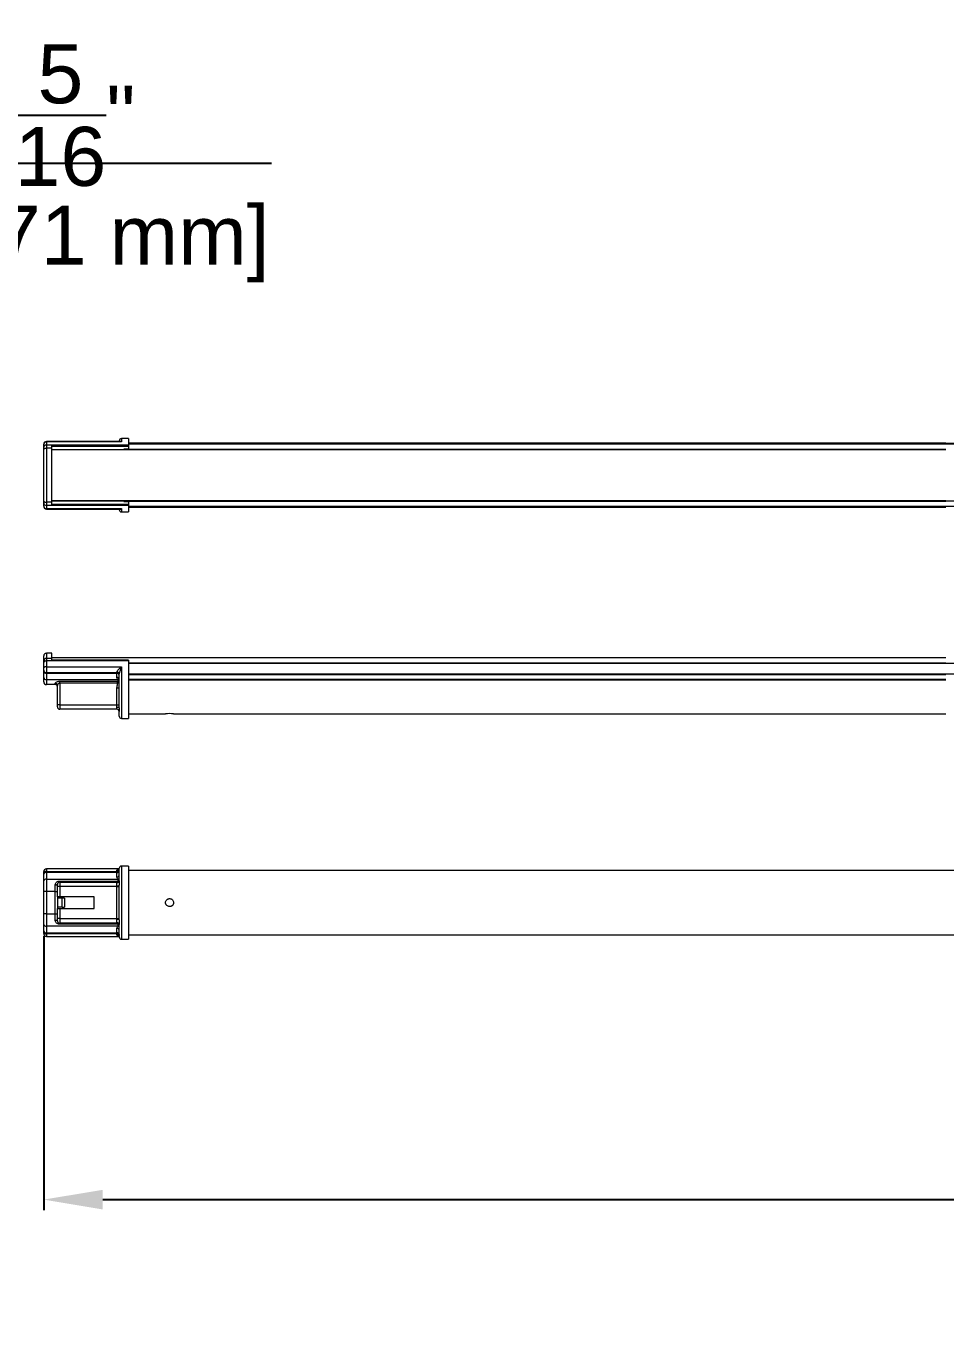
# Model space of a CAD drawing. Header units: inches. Extents: x -11 to 102, y -4 to 18.
# Drawn here: x 2.79 to 18.38, y -4.43 to 17.68 of the extents above; entities that cross this region are included whole.
import ezdxf

# ---------------------------------------------------------------- set-up
doc = ezdxf.new("R2010")
doc.units = ezdxf.units.IN
doc.header["$MEASUREMENT"] = 0
doc.layers.add('DIMENSIONS', color=1, linetype='Continuous')
doc.styles.get("Standard").update_dxf_attribs({"font": 'Arial.ttf'})
doc.dimstyles.new('Big 1IN', dxfattribs={"dimtxt": 1, "dimasz": 1, "dimexe": 0.18, "dimexo": 0.0625, "dimgap": 0.09, "dimtad": 0, "dimtih": 1, "dimtoh": 1, "dimdec": 5, "dimzin": 0, "dimdsep": 46, "dimlunit": 4, "dimtxsty": 'Standard', "dimcen": 0.5, "dimadec": 0, "dimazin": 0, "dimtfac": 1, "dimtdec": 5, "dimtofl": 0, "dimtmove": 0, "dimatfit": 3, "dimfxl": 1, "dimtolj": 1, "dimtzin": 0, "dimarcsym": 0})

# ---------------------------------------------------------------- blocks, each defined once
blk = doc.blocks.new('*D4')
at = {"layer": 'Defpoints', "color": 0, "transparency": 16777216}
for p in [(3.09, 2.308), (99.074, 2.326), (99.075, -2.2)]:
    blk.add_point(p, dxfattribs=at)
at = {"layer": 'DIMENSIONS', "color": 0, "lineweight": -2, "transparency": 16777216}
for p, q in [((3.09, 2.245), (3.091, -2.398)), ((99.074, 2.263), (99.075, -2.38)), ((4.091, -2.218), (46.819, -2.21)), ((98.075, -2.201), (55.348, -2.209))]:
    blk.add_line(p, q, dxfattribs=at)
at = {"layer": 'DIMENSIONS', "color": 0, "transparency": 16777216}
for points in [[(4.091, -2.052), (4.091, -2.385), (3.091, -2.218)], [(98.075, -2.034), (98.075, -2.367), (99.075, -2.2)]]:
    blk.add_solid(points, dxfattribs=at)
at = {"layer": 'DIMENSIONS', "color": 0, "transparency": 16777216, "char_height": 1, "attachment_point": 5}
for s, insert in [('\\A1;7\'-11{\\H1x;\\S31/32;}"', (51.083, -0.943)), ('\\A1;[2438.00 mm]', (51.083, -2.936))]:
    blk.add_mtext(s, dxfattribs=dict(at, insert=insert))
blk = doc.blocks.new('*D5')
at = {"layer": 'Defpoints', "color": 0, "transparency": 16777216}
for p in [(-1.116, 10.08), (-1.112, 6.652), (0.215, 6.653)]:
    blk.add_point(p, dxfattribs=at)
at = {"layer": 'DIMENSIONS', "color": 0, "lineweight": -2, "transparency": 16777216}
for p, q in [((-0.453, 10.08), (-0.486, 15.349)), ((-0.486, 15.349), (6.952, 15.349)), ((-1.112, 6.714), (-1.116, 10.26)), ((0.215, 6.716), (0.211, 10.261)), ((-2.116, 10.078), (-3.116, 10.077)), ((0.211, 10.081), (-1.116, 10.08)), ((1.211, 10.082), (2.211, 10.084))]:
    blk.add_line(p, q, dxfattribs=at)
at = {"layer": 'DIMENSIONS', "color": 0, "transparency": 16777216}
for points in [[(-2.116, 10.245), (-2.116, 9.912), (-1.116, 10.08)], [(1.211, 10.249), (1.211, 9.916), (0.211, 10.081)]]:
    blk.add_solid(points, dxfattribs=at)
at = {"layer": 'DIMENSIONS', "color": 0, "transparency": 16777216, "insert": (3.233, 15.349), "char_height": 1, "attachment_point": 5}
blk.add_mtext('\\A1;1{\\H1x;\\S5/16;}"\\P [33.71 mm]', dxfattribs=at)

msp = doc.modelspace()

# ---------------------------------------------------------------- linework, layer by layer
at = {"color": 7, "linetype": 'Continuous', "lineweight": 15}
for p, q in [((4.373571, 10.633361), (3.136389, 10.633361)), ((3.136389, 10.626424), (3.136389, 10.571224)), ((4.409012, 10.626424), (3.136389, 10.626424)), ((4.370213, 10.633361), (4.370213, 10.643126)), ((4.525411, 10.681926), (4.409012, 10.681926)), ((4.525411, 10.681926), (4.525411, 10.571224)), ((3.08983, 10.584027), (3.08983, 10.586802)), ((3.08983, 10.532967), (3.08983, 10.584027)), ((3.08983, 10.501911), (3.08983, 10.532967)), ((3.08983, 9.620356), (3.08983, 10.501911)), ((3.136389, 10.571224), (3.136389, 10.519464)), ((4.525411, 10.571224), (3.136389, 10.571224)), ((3.136389, 10.519464), (3.136389, 9.602803)), ((3.225628, 10.519464), (3.136389, 10.519464)), ((3.225628, 10.560286), (4.525411, 10.560286)), ((3.225628, 10.519464), (3.225628, 10.560286)), ((4.525411, 10.549152), (3.225628, 10.549152)), ((3.225628, 9.602803), (3.225628, 10.519464)), ((18.383107, 10.494789), (3.225628, 10.494789)), ((4.525411, 10.505131), (4.447812, 10.505131)), ((4.447812, 10.494789), (4.447812, 10.505131)), ((18.383107, 10.604327), (4.525411, 10.604327)), ((18.383107, 10.58682), (4.525411, 10.58682)), ((4.525411, 10.571224), (4.525411, 10.560286)), ((4.525411, 10.560286), (4.525411, 10.549152)), ((4.525411, 10.549152), (4.525411, 10.505131)), ((52.532537, 10.58682), (18.383107, 10.58682)), ((3.08983, 9.5893), (3.08983, 9.620356)), ((3.08983, 9.53824), (3.08983, 9.5893)), ((3.08983, 9.535465), (3.08983, 9.53824)), ((3.225628, 9.602803), (3.136389, 9.602803)), ((3.136389, 9.602803), (3.136389, 9.551043)), ((4.525411, 9.551043), (3.136389, 9.551043)), ((3.136389, 9.551043), (3.136389, 9.495843)), ((3.225628, 9.627478), (18.383107, 9.627478)), ((3.225628, 9.561981), (3.225628, 9.602803)), ((3.225628, 9.573115), (4.525411, 9.573115)), ((4.525411, 9.561981), (3.225628, 9.561981)), ((4.447812, 9.627478), (4.447812, 9.617136)), ((4.447812, 9.617136), (4.525411, 9.617136)), ((4.525411, 9.617136), (4.525411, 9.573115)), ((4.525411, 9.573115), (4.525411, 9.561981)), ((4.525411, 9.561981), (4.525411, 9.551043)), ((4.525411, 9.551043), (4.525411, 9.440342)), ((4.525411, 9.535448), (18.383107, 9.535448)), ((4.525411, 9.517941), (18.383107, 9.517941)), ((18.383107, 9.627478), (52.532537, 9.627478)), ((3.136389, 9.495843), (4.409012, 9.495843)), ((3.136389, 9.488906), (4.373571, 9.488906)), ((4.370213, 9.479141), (4.370213, 9.488906)), ((4.409012, 9.440342), (4.525411, 9.440342)), ((3.08983, 6.91169), (3.08983, 6.997958)), ((3.08983, 6.886809), (3.08983, 6.91169)), ((3.08983, 6.796854), (3.08983, 6.886809)), ((3.225628, 7.044518), (3.136389, 7.044518)), ((3.136389, 6.954814), (3.136389, 6.913346)), ((3.225628, 6.954814), (3.136389, 6.954814)), ((3.136389, 6.913346), (3.136389, 6.816097)), ((4.525411, 6.913346), (3.136389, 6.913346)), ((3.225628, 6.954814), (3.225628, 7.044518)), ((18.383107, 6.966919), (3.225628, 6.966919)), ((3.225628, 6.926841), (3.225628, 6.954814)), ((4.525411, 6.929279), (3.225628, 6.929279)), ((4.525411, 6.926841), (3.225628, 6.926841)), ((4.525411, 6.929279), (4.525411, 6.926841)), ((4.525411, 6.926841), (4.525411, 6.913346)), ((4.525411, 6.913346), (4.525411, 5.938732)), ((18.383107, 6.874383), (4.525411, 6.874383)), ((3.08983, 6.756386), (3.08983, 6.796854)), ((3.08983, 6.736343), (3.08983, 6.756386)), ((3.08983, 6.631024), (3.08983, 6.736343)), ((3.08983, 6.559524), (3.08983, 6.631024)), ((3.136389, 6.816097), (4.409012, 6.816097)), ((3.136389, 6.816097), (3.136389, 6.714928)), ((3.136389, 6.714928), (4.331414, 6.714928)), ((3.136389, 6.714928), (3.136389, 6.702401)), ((4.331414, 6.702401), (3.136389, 6.702401)), ((3.136389, 6.702401), (3.136389, 6.597082)), ((4.331414, 6.714928), (4.331414, 6.723032)), ((4.331414, 6.702401), (4.331414, 6.714928)), ((4.331414, 6.632447), (4.331414, 6.702401)), ((4.370213, 6.111255), (4.370213, 6.692536)), ((18.383107, 6.687562), (4.525411, 6.687562)), ((52.532537, 6.687562), (18.383107, 6.687562)), ((3.136389, 6.597082), (4.350508, 6.597082)), ((3.136389, 6.597082), (3.136389, 6.512965)), ((3.283827, 6.512965), (3.136389, 6.512965)), ((3.283827, 6.512965), (3.283827, 6.53282)), ((3.322627, 6.171529), (3.322627, 6.496502)), ((3.361426, 6.569221), (4.340377, 6.569221)), ((3.361426, 6.537453), (3.361426, 6.569221)), ((4.340377, 6.537453), (3.361426, 6.537453)), ((3.361426, 6.537453), (3.361426, 6.171529)), ((4.331414, 6.171529), (4.331414, 6.458283)), ((4.331414, 6.458283), (4.370213, 6.458283)), ((4.340377, 6.537453), (4.340377, 6.569221)), ((4.525411, 6.594443), (18.383107, 6.594443)), ((3.322627, 6.132729), (3.322627, 6.171529)), ((3.361426, 6.171529), (3.322627, 6.171529)), ((3.361426, 6.171529), (4.331414, 6.171529)), ((3.361426, 6.171529), (3.361426, 6.09393)), ((4.331414, 6.09393), (3.361426, 6.09393)), ((4.331414, 6.171529), (4.370213, 6.171529)), ((4.331414, 6.131346), (4.331414, 6.171529)), ((4.331414, 6.09393), (4.331414, 6.0954)), ((4.370213, 5.977531), (4.370213, 6.057336)), ((4.525411, 6.016331), (5.155903, 6.016331)), ((5.290847, 6.016331), (18.383107, 6.016331)), ((4.409012, 5.938732), (4.525411, 5.938732)), ((3.08983, 3.325039), (3.08983, 3.341952)), ((3.08983, 3.296556), (3.08983, 3.325039)), ((4.370213, 3.388511), (3.136389, 3.388511)), ((3.136389, 3.346228), (3.136389, 3.328427)), ((3.136389, 3.346228), (4.331414, 3.346228)), ((3.136389, 3.328427), (3.136389, 3.216263)), ((4.331414, 3.328427), (3.136389, 3.328427)), ((4.331414, 3.346228), (4.331414, 3.358886)), ((4.331414, 3.328427), (4.331414, 3.346228)), ((4.331414, 3.253927), (4.331414, 3.328427)), ((4.370213, 3.187457), (4.370213, 3.398276)), ((4.525411, 3.437075), (4.409012, 3.437075)), ((4.525411, 3.437075), (4.525411, 2.195491)), ((18.383107, 3.359476), (4.525411, 3.359476)), ((31.760753, 3.359476), (18.383107, 3.359476)), ((3.08983, 3.184393), (3.08983, 3.296556)), ((3.08983, 3.003793), (3.08983, 3.184393)), ((3.136389, 3.216263), (3.136389, 3.003793)), ((3.136389, 3.216263), (4.350508, 3.216263)), ((3.283827, 3.003793), (3.283827, 3.113025)), ((3.322627, 3.08788), (3.322627, 3.126679)), ((3.361426, 3.165479), (3.361426, 3.182002)), ((3.361426, 3.182002), (4.340377, 3.182002)), ((3.361426, 3.165479), (3.361426, 3.08788)), ((3.361426, 3.165479), (4.331414, 3.165479)), ((4.331414, 3.154265), (4.331414, 3.165479)), ((4.331414, 3.08788), (4.331414, 3.102913)), ((4.370213, 2.522137), (4.370213, 3.11043)), ((3.08983, 2.628774), (3.08983, 3.003793)), ((3.136389, 3.003793), (3.08983, 3.003793)), ((3.136389, 3.003793), (3.136389, 2.628774)), ((3.283827, 3.003793), (3.136389, 3.003793)), ((3.283827, 2.628774), (3.283827, 3.003793)), ((3.283827, 3.003793), (3.322627, 3.003793)), ((3.322627, 2.913282), (3.322627, 3.08788)), ((3.361426, 3.08788), (3.322627, 3.08788)), ((3.322627, 2.913282), (3.322627, 2.893882)), ((3.361426, 2.913282), (3.322627, 2.913282)), ((3.322627, 2.893882), (3.322627, 2.738684)), ((3.404978, 2.893882), (3.322627, 2.893882)), ((3.361426, 3.08788), (3.361426, 2.913282)), ((4.331414, 3.08788), (3.361426, 3.08788)), ((3.943419, 2.913282), (3.361426, 2.913282)), ((3.404978, 2.738684), (3.404978, 2.893882)), ((3.443777, 2.893882), (3.404978, 2.893882)), ((3.443777, 2.893882), (3.443777, 2.738684)), ((3.943419, 2.719284), (3.943419, 2.913282)), ((4.331414, 2.544687), (4.331414, 3.08788)), ((4.331414, 3.08788), (4.370213, 3.08788)), ((3.404978, 2.738684), (3.322627, 2.738684)), ((3.322627, 2.738684), (3.322627, 2.719284)), ((3.322627, 2.544687), (3.322627, 2.719284)), ((3.322627, 2.719284), (3.361426, 2.719284)), ((3.361426, 2.719284), (3.361426, 2.544687)), ((3.361426, 2.719284), (3.943419, 2.719284)), ((3.404978, 2.738684), (3.443777, 2.738684)), ((3.08983, 2.448174), (3.08983, 2.628774)), ((3.136389, 2.628774), (3.08983, 2.628774)), ((3.08983, 2.33601), (3.08983, 2.448174)), ((3.136389, 2.628774), (3.136389, 2.416303)), ((3.136389, 2.628774), (3.283827, 2.628774)), ((3.283827, 2.628774), (3.322627, 2.628774)), ((3.283827, 2.519541), (3.283827, 2.628774)), ((3.322627, 2.505887), (3.322627, 2.544687)), ((3.361426, 2.544687), (3.322627, 2.544687)), ((3.361426, 2.544687), (3.361426, 2.467088)), ((3.361426, 2.544687), (4.331414, 2.544687)), ((4.331414, 2.467088), (3.361426, 2.467088)), ((3.361426, 2.450564), (3.361426, 2.467088)), ((4.340377, 2.450564), (3.361426, 2.450564)), ((4.331414, 2.529653), (4.331414, 2.544687)), ((4.331414, 2.544687), (4.370213, 2.544687)), ((4.331414, 2.467088), (4.331414, 2.478302)), ((4.370213, 2.234291), (4.370213, 2.44511)), ((3.08983, 2.307528), (3.08983, 2.33601)), ((3.08983, 2.290615), (3.08983, 2.307528)), ((4.350508, 2.416303), (3.136389, 2.416303)), ((3.136389, 2.416303), (3.136389, 2.30414)), ((3.136389, 2.30414), (4.331414, 2.30414)), ((3.136389, 2.30414), (3.136389, 2.286338)), ((4.331414, 2.286338), (3.136389, 2.286338)), ((3.136389, 2.244055), (4.370213, 2.244055)), ((4.331414, 2.30414), (4.331414, 2.37864)), ((4.331414, 2.286338), (4.331414, 2.30414)), ((4.331414, 2.273681), (4.331414, 2.286338)), ((4.525411, 2.27309), (18.383107, 2.27309)), ((18.383107, 2.27309), (31.760753, 2.27309)), ((4.409012, 2.195491), (4.525411, 2.195491))]:
    msp.add_line(p, q, dxfattribs=at)
at = {"color": 8, "linetype": 'Continuous', "lineweight": 15}
for p, q in [((3.136389, 10.633361), (3.136389, 10.626424)), ((4.409012, 10.681926), (4.409012, 10.626424)), ((18.383107, 10.489953), (3.225628, 10.489953)), ((4.525411, 10.603627), (18.383107, 10.603627)), ((18.383107, 10.595877), (4.525411, 10.595877)), ((18.383107, 10.586566), (4.525411, 10.586566)), ((4.525411, 10.5061), (18.383107, 10.5061)), ((18.383107, 10.603627), (52.532537, 10.603627)), ((3.225628, 9.632314), (18.383107, 9.632314)), ((18.383107, 9.616167), (4.525411, 9.616167)), ((4.525411, 9.535701), (18.383107, 9.535701)), ((4.525411, 9.52639), (18.383107, 9.52639)), ((18.383107, 9.51864), (4.525411, 9.51864)), ((18.383107, 9.535701), (52.532537, 9.535701)), ((3.136389, 9.495843), (3.136389, 9.488906)), ((4.409012, 9.495843), (4.409012, 9.440342)), ((3.136389, 7.044518), (3.136389, 6.954814)), ((4.525411, 6.883046), (18.383107, 6.883046)), ((18.383107, 6.871074), (4.525411, 6.871074)), ((52.532537, 6.871074), (18.383107, 6.871074)), ((4.409012, 6.816097), (4.409012, 5.938732)), ((4.525411, 6.69729), (18.383107, 6.69729)), ((18.383107, 6.679802), (4.525411, 6.679802)), ((4.525411, 6.602203), (18.383107, 6.602203)), ((18.383107, 6.587077), (4.525411, 6.587077)), ((3.136389, 3.388511), (3.136389, 3.346228)), ((4.409012, 3.437075), (4.409012, 2.195491)), ((4.340377, 3.166528), (4.340377, 3.182002)), ((4.340377, 2.450564), (4.340377, 2.466038)), ((3.136389, 2.286338), (3.136389, 2.244055))]:
    msp.add_line(p, q, dxfattribs=at)
at = {"color": 7, "linetype": 'Continuous', "lineweight": 15, "flags": 128}
for points in [[(3.08983, 10.501911), (3.090724, 10.505336), (3.093374, 10.508628), (3.097676, 10.511663), (3.103467, 10.514323), (3.110522, 10.516506), (3.118572, 10.518128), (3.127306, 10.519126), (3.136389, 10.519464)], [(3.08983, 9.620356), (3.090724, 9.616931), (3.093374, 9.613639), (3.097676, 9.610604), (3.103467, 9.607944), (3.110522, 9.605761), (3.118572, 9.604139), (3.127306, 9.603141), (3.136389, 9.602803)], [(3.136389, 6.913346), (3.127306, 6.912836), (3.118572, 6.911326), (3.110522, 6.908874), (3.103467, 6.905574), (3.097676, 6.901552), (3.093374, 6.896965), (3.090724, 6.891986), (3.08983, 6.886809)], [(3.136389, 6.816097), (3.127306, 6.815727), (3.118572, 6.814632), (3.110522, 6.812854), (3.103467, 6.810461), (3.097676, 6.807545), (3.093374, 6.804218), (3.090724, 6.800608), (3.08983, 6.796854)], [(4.340377, 6.537453), (4.344665, 6.538438), (4.348898, 6.53941), (4.353021, 6.540357), (4.356981, 6.541266), (4.360727, 6.542126), (4.36421, 6.542926), (4.367386, 6.543656), (4.370213, 6.544305)], [(4.331414, 6.131346), (4.338983, 6.13096), (4.346262, 6.129817), (4.352969, 6.12796), (4.358849, 6.125461), (4.363674, 6.122417), (4.36726, 6.118943), (4.369467, 6.115174), (4.370213, 6.111255)], [(3.136389, 3.346228), (3.127306, 3.345821), (3.118572, 3.344615), (3.110522, 3.342657), (3.103467, 3.340022), (3.097676, 3.336811), (3.093374, 3.333148), (3.090724, 3.329173), (3.08983, 3.325039)], [(4.331414, 3.358886), (4.338983, 3.359346), (4.346262, 3.360711), (4.352969, 3.362928), (4.358849, 3.365911), (4.363674, 3.369546), (4.36726, 3.373693), (4.369467, 3.378193), (4.370213, 3.382872)], [(4.331414, 3.346228), (4.338983, 3.346568), (4.346262, 3.347572), (4.352969, 3.349204), (4.358849, 3.3514), (4.363674, 3.354076), (4.36726, 3.357129), (4.369467, 3.360442), (4.370213, 3.363886)], [(3.322627, 3.126679), (3.321881, 3.124015), (3.319673, 3.121454), (3.316088, 3.119093), (3.311262, 3.117024), (3.305383, 3.115326), (3.298675, 3.114065), (3.291396, 3.113288), (3.283827, 3.113025)], [(3.283827, 2.519541), (3.291396, 2.519279), (3.298675, 2.518502), (3.305383, 2.51724), (3.311262, 2.515542), (3.316088, 2.513473), (3.319673, 2.511112), (3.321881, 2.508551), (3.322627, 2.505887)], [(3.08983, 2.307528), (3.090724, 2.303394), (3.093374, 2.299419), (3.097676, 2.295755), (3.103467, 2.292544), (3.110522, 2.289909), (3.118572, 2.287951), (3.127306, 2.286745), (3.136389, 2.286338)], [(4.331414, 2.286338), (4.338983, 2.285999), (4.346262, 2.284994), (4.352969, 2.283362), (4.358849, 2.281166), (4.363674, 2.27849), (4.36726, 2.275437), (4.369467, 2.272125), (4.370213, 2.26868)], [(4.331414, 2.273681), (4.338983, 2.27322), (4.346262, 2.271855), (4.352969, 2.269638), (4.358849, 2.266655), (4.363674, 2.26302), (4.36726, 2.258873), (4.369467, 2.254374), (4.370213, 2.249694)]]:
    msp.add_lwpolyline(points, dxfattribs=at)
at = {"color": 7, "linetype": 'Continuous', "lineweight": 15}
for centre, radius, start, end in [((3.136389, 10.586802), 0.046559, 90, 180), ((3.134401, 10.581843), 0.044625, 87.4468493, 177.1952895), ((4.409012, 10.643126), 0.038799, 90, 180), ((3.132608, 10.528366), 0.043025, 84.9587028, 173.8601254), ((3.132608, 9.593901), 0.043025, 186.1398746, 275.0412972), ((3.134401, 9.540424), 0.044625, 182.8047105, 272.5531507), ((3.136389, 9.535465), 0.046559, 180, 270), ((4.409012, 9.479141), 0.038799, 180, 270), ((3.136389, 6.997958), 0.046559, 90, 180), ((3.134735, 6.909904), 0.044941, 87.8908663, 177.7222722), ((3.133978, 6.759094), 0.044231, 183.5095317, 273.1240569), ((3.130935, 6.743824), 0.041781, 190.3152915, 277.5002284), ((3.130935, 6.638505), 0.041781, 190.3153001, 277.5002126), ((4.335121, 6.687819), 0.035407, 7.654412, 96.0103169), ((4.333423, 6.678124), 0.036859, 3.5088929, 93.1248569), ((4.335959, 6.667882), 0.034817, 10.3146509, 97.5009929), ((4.335959, 6.597928), 0.034817, 10.3146339, 97.5010186), ((3.136389, 6.559524), 0.046559, 180, 270), ((3.285028, 6.495218), 0.037621, 1.9558464, 91.8290415), ((3.283827, 6.474165), 0.038799, 0, 90), ((4.324816, 6.520264), 0.05137, 27.9038582, 72.3668273), ((4.364693, 6.566217), 0.033969, 80.6485998, 114.6833139), ((3.361426, 6.132729), 0.038799, 180, 270), ((4.331413, 6.05513), 0.038799, 0, 90), ((4.331778, 6.056965), 0.038437, 0.5525808, 90.5429667), ((4.409012, 5.977531), 0.038799, 180, 270), ((5.223799, 5.475392), 0.545183, 82.9357221, 97.1540925), ((3.136389, 3.341952), 0.046559, 90, 180), ((3.130203, 3.287519), 0.041372, 81.4015038, 167.3833172), ((4.336569, 3.362516), 0.034477, 261.4007399, 347.3839727), ((4.409012, 3.398276), 0.038799, 90, 180), ((3.130203, 3.175356), 0.041372, 81.4014808, 167.3832796), ((3.361426, 3.126679), 0.038799, 90, 180), ((4.331413, 3.204278), 0.038799, 270, 0), ((4.336569, 3.288016), 0.034477, 261.4007399, 347.3839727), ((4.334015, 3.190497), 0.036326, 265.8937709, 355.1995183), ((4.34075, 3.158618), 0.056482, 260.4858227, 301.4426832), ((4.324189, 3.274459), 0.06387, 294.3341719, 316.1018885), ((3.130203, 2.457211), 0.041372, 192.6167204, 278.5985192), ((3.361426, 2.505887), 0.038799, 180, 270), ((4.331413, 2.428288), 0.038799, 0, 90), ((4.34075, 2.473949), 0.056482, 58.5573168, 99.5141773), ((4.334015, 2.44207), 0.036326, 4.8004817, 94.1062291), ((3.130203, 2.345047), 0.041372, 192.6166828, 278.5984962), ((3.136389, 2.290615), 0.046559, 180, 270), ((4.336569, 2.344551), 0.034477, 12.6160273, 98.5992601), ((4.336569, 2.27005), 0.034477, 12.6160273, 98.5992601), ((4.324189, 2.358107), 0.06387, 43.8981115, 65.6658281), ((4.409012, 2.234291), 0.038799, 180, 270)]:
    msp.add_arc(centre, radius, start, end, dxfattribs=at)
at = {"color": 8, "linetype": 'Continuous', "lineweight": 15}
for centre, start, end in [((4.360516, 3.225618), 245.2146918, 268.8741493), ((4.360516, 2.406949), 91.1258507, 114.7853082)]:
    msp.add_arc(centre, 0.048041, start, end, dxfattribs=at)
for points, knots in [([(4.371549, 10.633361), (4.371733, 10.634292), (4.372696, 10.63916), (4.379369, 10.642229), (4.390035, 10.641536), (4.400837, 10.634435), (4.407238, 10.628284), (4.408958, 10.62648), (4.409012, 10.626424)], [0, 0, 0, 0, 0.050751319, 0.265545365, 0.567353882, 0.883865163, 0.996357217, 1, 1, 1, 1]), ([(4.409012, 10.626424), (4.408911, 10.626461), (4.405471, 10.627737), (4.39386, 10.63163), (4.382711, 10.632355), (4.374807, 10.632868)], [0, 0, 0, 0, 0.008735627, 0.297294643, 1, 1, 1, 1]), ([(4.409012, 9.495843), (4.408958, 9.495787), (4.407238, 9.493983), (4.400837, 9.487832), (4.390035, 9.480731), (4.379369, 9.480038), (4.372696, 9.483107), (4.371733, 9.487975), (4.371549, 9.488906)], [0, 0, 0, 0, 0.003642783, 0.116134837, 0.432646118, 0.734454635, 0.949248681, 1, 1, 1, 1]), ([(4.373571, 9.489238), (4.381883, 9.489771), (4.39344, 9.490514), (4.405471, 9.49453), (4.408911, 9.495806), (4.409012, 9.495843)], [0, 0, 0, 0, 0.713133726, 0.991570797, 1, 1, 1, 1]), ([(4.331414, 3.358886), (4.331897, 3.362617), (4.332534, 3.367532), (4.337649, 3.376413), (4.349211, 3.385199), (4.363778, 3.389639), (4.373622, 3.388192), (4.374807, 3.388018)], [0, 0, 0, 0, 0.173941078, 0.229138012, 0.525473269, 0.94285976, 1, 1, 1, 1]), ([(4.374285, 2.24448), (4.373275, 2.244334), (4.363611, 2.242934), (4.349213, 2.247381), (4.337649, 2.256153), (4.332534, 2.265035), (4.331897, 2.26995), (4.331414, 2.273681)], [0, 0, 0, 0, 0.049134976, 0.470065249, 0.768916512, 0.824582091, 1, 1, 1, 1])]:
    msp.add_open_spline(points, degree=3, knots=knots, dxfattribs=at)
at = {"color": 7, "linetype": 'Continuous', "lineweight": 15}
for points, knots in [([(4.331414, 6.723032), (4.331897, 6.726307), (4.332533, 6.73062), (4.337651, 6.741553), (4.349144, 6.758338), (4.371415, 6.782695), (4.392692, 6.802431), (4.405471, 6.813193), (4.408911, 6.816014), (4.409012, 6.816097)], [0, 0, 0, 0, 0.1123417714, 0.1479913225, 0.3393827289, 0.6089564157, 0.8947163941, 0.9969063743, 1, 1, 1, 1]), ([(4.350508, 6.597082), (4.345317, 6.602958), (4.336509, 6.612927), (4.331685, 6.625473), (4.331456, 6.631344), (4.331414, 6.632447)], [0, 0, 0, 0, 0.5382577301, 0.9132720429, 1, 1, 1, 1]), ([(4.409012, 6.816097), (4.408958, 6.815972), (4.407238, 6.811989), (4.400832, 6.796907), (4.390091, 6.769986), (4.379199, 6.737975), (4.371822, 6.711514), (4.370692, 6.698186), (4.370213, 6.692536)], [0, 0, 0, 0, 0.003289624, 0.104875842, 0.390702112, 0.663251015, 0.857221291, 1, 1, 1, 1]), ([(3.283827, 6.53282), (3.284864, 6.536236), (3.286964, 6.543148), (3.302447, 6.554904), (3.323461, 6.5641), (3.344609, 6.568661), (3.356831, 6.569068), (3.361426, 6.569221)], [0, 0, 0, 0, 0.2235108724, 0.4522945699, 0.6976689904, 0.8863323244, 1, 1, 1, 1]), ([(3.361426, 6.537453), (3.359106, 6.537288), (3.35577, 6.53705), (3.349728, 6.535162), (3.34104, 6.530572), (3.331576, 6.520758), (3.324215, 6.508135), (3.323153, 6.500357), (3.322627, 6.496502)], [0, 0, 0, 0, 0.093051434, 0.133813726, 0.259484445, 0.505427491, 0.754937693, 1, 1, 1, 1]), ([(4.331414, 6.458283), (4.33142, 6.458977), (4.331524, 6.470311), (4.336636, 6.490562), (4.344199, 6.51612), (4.341446, 6.531486), (4.340377, 6.537453)], [0, 0, 0, 0, 0.025918769, 0.423152451, 0.776011556, 1, 1, 1, 1]), ([(4.340377, 6.569221), (4.345355, 6.573219), (4.351668, 6.578288), (4.357016, 6.58556), (4.356803, 6.589621), (4.354203, 6.593323), (4.351765, 6.595803), (4.350508, 6.597082)], [0, 0, 0, 0, 0.503882221, 0.638874638, 0.738216931, 0.865018471, 1, 1, 1, 1]), ([(4.331414, 6.0954), (4.331597, 6.097962), (4.331963, 6.103066), (4.331616, 6.117526), (4.331462, 6.128033), (4.331414, 6.131346)], [0, 0, 0, 0, 0.408401862, 0.8134879, 1, 1, 1, 1]), ([(4.370213, 6.111255), (4.370237, 6.106952), (4.370316, 6.093093), (4.370488, 6.073187), (4.370304, 6.062615), (4.370213, 6.057336)], [0, 0, 0, 0, 0.18391304, 0.592459242, 1, 1, 1, 1]), ([(3.283827, 3.113025), (3.284864, 3.121427), (3.286964, 3.138429), (3.302447, 3.160061), (3.323461, 3.174632), (3.344609, 3.181205), (3.356831, 3.181784), (3.361426, 3.182002)], [0, 0, 0, 0, 0.2235108724, 0.4522945699, 0.6976689904, 0.8863323244, 1, 1, 1, 1]), ([(4.350508, 3.216263), (4.345317, 3.222521), (4.336509, 3.233138), (4.331685, 3.246499), (4.331456, 3.252752), (4.331414, 3.253927)], [0, 0, 0, 0, 0.5382577301, 0.9132720429, 1, 1, 1, 1]), ([(4.331414, 3.102913), (4.331597, 3.111349), (4.331963, 3.128151), (4.331616, 3.144953), (4.331462, 3.152033), (4.331414, 3.154265)], [0, 0, 0, 0, 0.408401862, 0.8134879, 1, 1, 1, 1]), ([(4.340377, 3.182002), (4.345355, 3.187513), (4.351668, 3.194501), (4.357016, 3.203312), (4.356803, 3.208053), (4.354203, 3.212219), (4.351765, 3.214887), (4.350508, 3.216263)], [0, 0, 0, 0, 0.503882221, 0.638874638, 0.738216931, 0.865018471, 1, 1, 1, 1]), ([(4.370213, 3.187457), (4.370237, 3.183544), (4.370316, 3.170939), (4.370488, 3.145843), (4.370304, 3.122225), (4.370213, 3.11043)], [0, 0, 0, 0, 0.18391304, 0.592459242, 1, 1, 1, 1]), ([(5.155903, 2.816283), (5.155903, 2.811793), (5.156344, 2.807378), (5.158071, 2.798695), (5.159379, 2.79438), (5.162788, 2.786159), (5.164874, 2.782261), (5.169801, 2.774884), (5.172666, 2.771394), (5.182053, 2.76201), (5.189621, 2.756952), (5.205957, 2.750177), (5.214898, 2.748389), (5.228197, 2.748382), (5.2327, 2.748823), (5.241412, 2.750557), (5.245646, 2.75184), (5.253872, 2.755243), (5.257842, 2.757367), (5.265195, 2.762279), (5.268627, 2.765087), (5.274964, 2.771419), (5.27777, 2.774843), (5.282688, 2.782191), (5.284816, 2.786162), (5.288225, 2.794381), (5.289512, 2.798613), (5.291253, 2.807321), (5.291699, 2.811825), (5.291704, 2.825124), (5.289925, 2.834066), (5.283162, 2.850414), (5.278113, 2.857984), (5.268733, 2.867382), (5.265244, 2.870251), (5.257875, 2.875181), (5.25398, 2.87727), (5.24576, 2.880688), (5.241449, 2.881998), (5.232768, 2.883733), (5.228353, 2.884178), (5.219373, 2.884186), (5.214959, 2.883749), (5.206273, 2.88203), (5.201956, 2.880726), (5.193733, 2.877324), (5.189833, 2.875242), (5.18245, 2.87032), (5.178958, 2.867458), (5.169566, 2.858081), (5.164501, 2.850517), (5.157711, 2.834187), (5.155903, 2.825264), (5.155903, 2.816283)], [0, 0, 0, 0, 0.03125, 0.03125, 0.0625, 0.0625, 0.09375, 0.09375, 0.125, 0.125, 0.1875, 0.1875, 0.25, 0.25, 0.28125, 0.28125, 0.3125, 0.3125, 0.34375, 0.34375, 0.375, 0.375, 0.40625, 0.40625, 0.4375, 0.4375, 0.46875, 0.46875, 0.5, 0.5, 0.5625, 0.5625, 0.625, 0.625, 0.65625, 0.65625, 0.6875, 0.6875, 0.71875, 0.71875, 0.75, 0.75, 0.78125, 0.78125, 0.8125, 0.8125, 0.84375, 0.84375, 0.875, 0.875, 0.9375, 0.9375, 1, 1, 1, 1]), ([(3.361426, 2.450564), (3.35375, 2.451157), (3.338597, 2.452326), (3.317807, 2.461369), (3.300071, 2.475523), (3.286677, 2.495266), (3.284769, 2.511519), (3.283827, 2.519541)], [0, 0, 0, 0, 0.189273436, 0.373666811, 0.56784657, 0.786701964, 1, 1, 1, 1]), ([(4.331414, 2.478302), (4.331597, 2.483597), (4.331963, 2.494143), (4.331616, 2.513481), (4.331462, 2.525777), (4.331414, 2.529653)], [0, 0, 0, 0, 0.408402091, 0.813487628, 1, 1, 1, 1]), ([(4.350508, 2.416303), (4.351765, 2.417679), (4.354203, 2.420347), (4.356803, 2.424513), (4.357016, 2.429255), (4.351668, 2.438065), (4.345355, 2.445053), (4.340377, 2.450564)], [0, 0, 0, 0, 0.134981529, 0.261783069, 0.361125362, 0.496117779, 1, 1, 1, 1]), ([(4.370213, 2.522137), (4.370237, 2.516755), (4.370316, 2.499418), (4.370488, 2.472124), (4.370304, 2.454107), (4.370213, 2.44511)], [0, 0, 0, 0, 0.183912803, 0.592459225, 1, 1, 1, 1]), ([(4.331414, 2.37864), (4.331456, 2.379814), (4.331685, 2.386067), (4.336509, 2.399428), (4.345317, 2.410046), (4.350508, 2.416303)], [0, 0, 0, 0, 0.0867279571, 0.4617422699, 1, 1, 1, 1])]:
    msp.add_open_spline(points, degree=3, knots=knots, dxfattribs=at)

# ---------------------------------------------------------------- dimensions: what is measured, and where the dimension line sits
at = {"layer": 'DIMENSIONS'}
for base, p1, p2, angle, override, picture, middle in [((-1.116203, 10.079675), (0.215153, 6.653399), (-1.112113, 6.651815), 180.0683628, {"dimtad": 3, "dimpost": '\\X', "dimtmove": 1}, '*D5', (-0.39634, 15.349206)), ((99.074933, -2.200405), (3.08983, 2.307528), (99.074082, 2.325576), 0.0107733, {"dimpost": '\\X'}, '*D4', (51.083266, -2.209429))]:
    dim = msp.add_linear_dim(base=base, p1=p1, p2=p2, angle=angle, dimstyle='Big 1IN', override=override, dxfattribs=at)
    dim.commit()
    dim.dimension.update_dxf_attribs({"geometry": picture, "text_midpoint": middle, "dimtype": 161})

doc.saveas('drawing.dxf')
